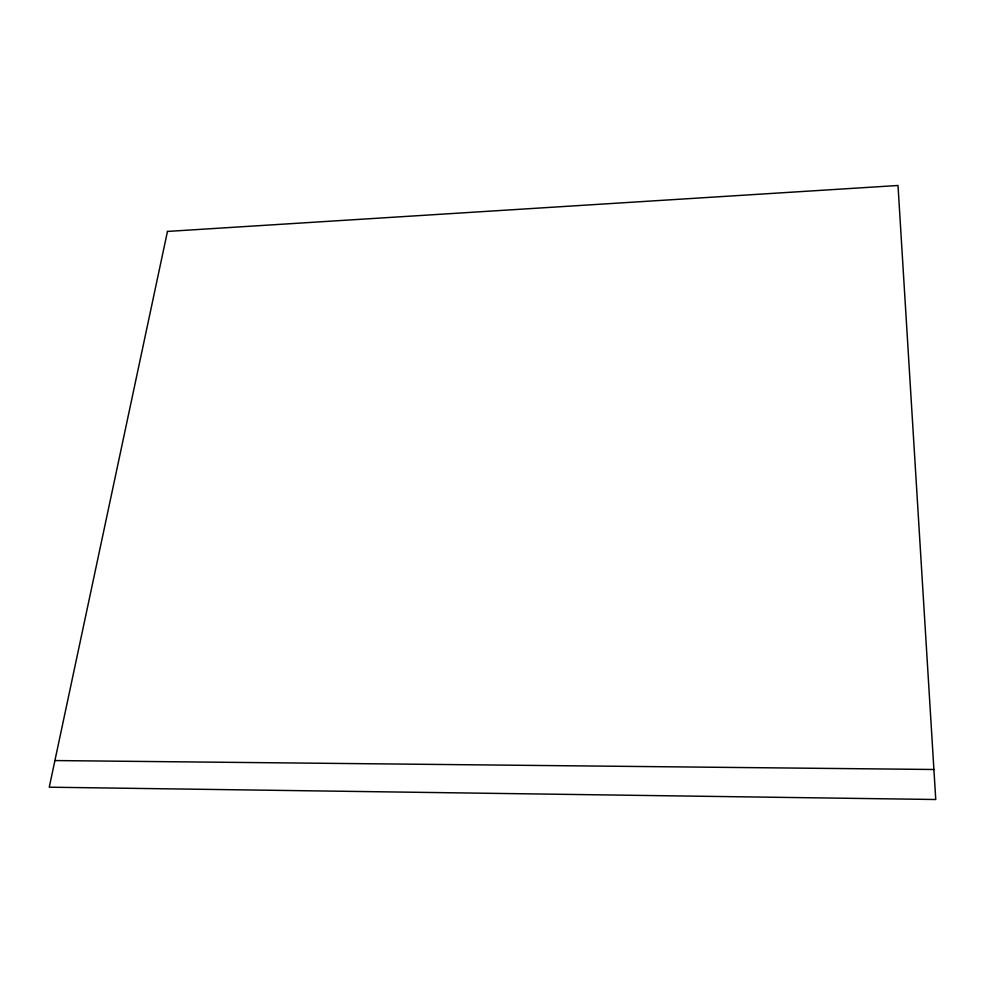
<?xml version="1.0" encoding="UTF-8"?>
<svg xmlns="http://www.w3.org/2000/svg" width="985" height="985" viewBox="0 0 985 985"><rect width="100%" height="100%" fill="white"/><g stroke="black" fill="none" stroke-linecap="round" stroke-linejoin="round"><path stroke-width="1.48" d="M54.914 760.555L933.903 769.494M167.462 231.426L49.25 787.187L935.75 799.512L898.012 185.488L167.462 231.426"/></g></svg>
